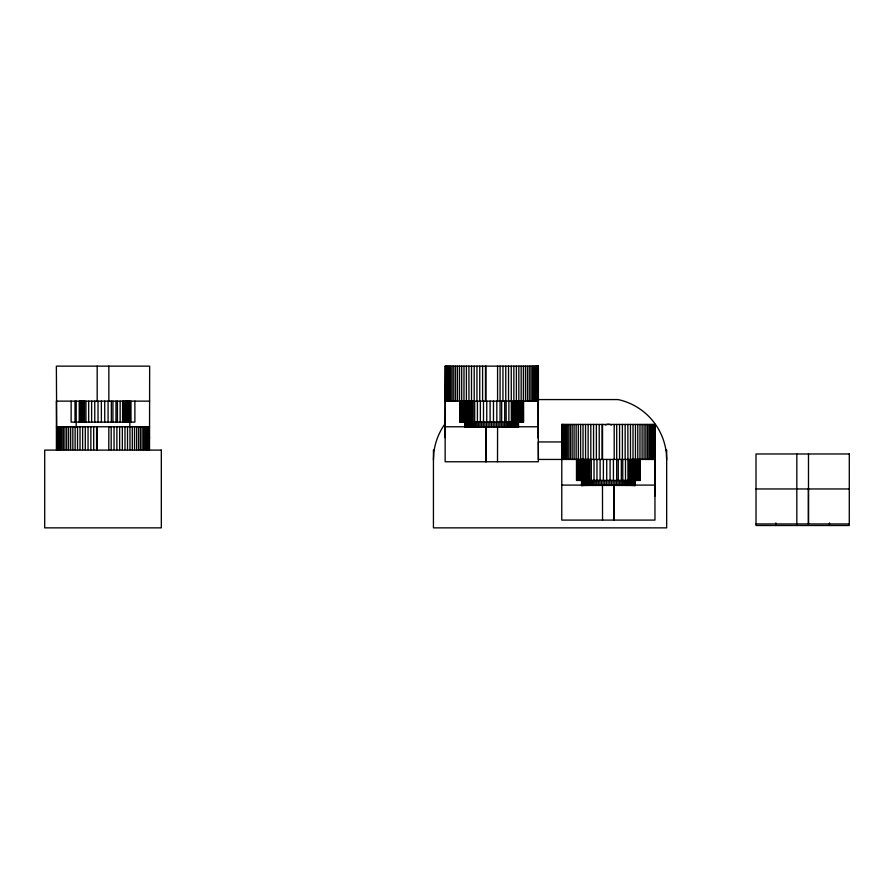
<?xml version="1.0" encoding="UTF-8"?>
<svg xmlns="http://www.w3.org/2000/svg" width="894" height="894" viewBox="0 0 894 894"><rect width="100%" height="100%" fill="white"/><g stroke="black" fill="none" stroke-linecap="round" stroke-linejoin="round"><path stroke-width="1.34" d="M518.498 422.124L518.531 401.127L518.498 427.298M635.12 480.436L635.142 459.438L635.12 485.61M129.317 422.124L129.373 401.127M518.107 401.127L518.051 427.298M518.375 401.127L518.33 427.298M634.729 459.438L634.673 485.61M634.986 459.438L634.952 485.61M433.434 459.829L433.825 452.867A61.652 61.652 0 0 1 445.402 423.331M445.1 366.138L538.389 366.138L538.389 401.127L445.123 401.127M537.562 399.573L618.089 399.573A61.652 61.652 0 0 1 666.287 452.867L666.678 459.829M149.656 401.127L56.378 401.127L56.423 449.66M561.723 424.449L655.011 424.449L655 495.98M56.4 426.784L149.611 426.784M445.145 426.784L538.344 426.784M56.78 437.669L56.367 366.138L149.656 366.138L149.522 449.66M148.907 437.669L149.633 437.669M445.1 437.669L445.525 366.138L445.413 401.127M537.64 437.669L538.378 437.669M561.801 441.949L538.311 441.949L538.4 459.438L655.011 459.438M434.305 450.107L433.434 450.107L433.434 527.862L666.678 527.862L666.678 450.107L665.806 450.107M561.756 485.096L654.967 485.096M756.022 488.962L849.3 488.962M756.045 523.951L849.244 523.951M829.476 522.912L829.476 525.504M808.489 453.973L808.489 523.951M808.422 488.962L808.422 523.951M796.822 453.973L796.822 523.951M775.836 522.912L775.836 525.504M654.944 424.449L654.967 520.084L561.756 520.084L561.834 424.449M654.598 424.449L654.598 459.438M654.106 424.449L654.106 459.438M653.447 424.449L653.447 459.438M652.598 424.449L652.598 459.438M651.581 424.449L651.581 459.438M650.396 424.449L650.396 459.438M649.044 424.449L649.044 459.438M647.535 424.449L647.535 459.438M645.859 424.449L645.859 459.438M644.049 424.449L644.049 459.438M642.093 424.449L642.093 459.438M640.16 459.438L640.238 480.436L576.496 480.436L576.496 459.438M639.992 424.449L639.959 480.436M639.623 459.438L639.623 480.436M639.176 459.438L639.176 480.436M638.595 459.438L638.595 480.436M637.903 459.438L637.903 480.436M637.78 424.449L637.78 459.438M637.087 459.438L637.087 480.436M636.36 459.438L636.36 480.436M636.282 459.438L636.17 480.436L636.103 459.438M635.455 424.449L635.455 459.438M634.36 459.438L634.293 485.61M633.801 459.438L633.801 485.61M633.332 459.438L633.22 485.61M633.008 424.449L633.008 459.438M632.661 459.438L632.661 480.436M632.539 459.438L632.539 485.61M631.756 459.438L631.756 485.61M631.041 459.438L631.041 480.436M630.885 480.436L630.885 485.61M630.471 424.449L630.471 459.438M630.091 459.438L630.091 480.436M629.924 480.436L629.924 485.61M628.884 459.438L628.884 485.61M627.856 424.449L627.957 480.436M627.756 480.436L627.756 485.61M626.56 480.436L626.56 485.61M625.498 459.438L625.498 480.436M625.286 480.436L625.286 485.61M625.152 424.449L625.152 459.438M623.945 480.436L623.945 485.61M622.772 459.438L622.772 480.436M622.392 424.449L622.392 459.438M622.537 480.436L622.537 485.61M621.33 459.438L621.33 480.436M621.084 480.436L621.084 485.61M619.564 424.449L619.564 459.438M619.576 480.436L619.576 485.61M618.279 459.438L618.279 480.436M618.022 480.436L618.022 485.61M616.704 424.449L616.692 480.436M616.435 480.436L616.435 485.61M614.815 480.436L614.815 485.61M614.2 424.449L614.2 459.438M614.2 485.096L614.2 520.084M614.133 485.096L614.133 520.084M613.429 459.438L613.429 480.436M613.161 480.436L613.161 485.61M611.496 480.436L611.496 485.61M610.088 459.438L610.088 480.436M609.82 480.436L609.82 485.61M608.132 480.436L608.132 485.61M606.724 459.438L606.724 480.436M606.445 480.436L606.445 485.61M604.769 480.436L604.769 485.61M603.383 459.438L603.383 480.436M603.115 480.436L603.115 485.61M602.534 424.449L602.534 459.438M602.478 485.096L602.534 520.084M602.109 424.449L602.109 459.438M601.472 480.436L601.472 485.61M600.12 459.438L600.12 480.436M599.852 480.436L599.852 485.61M599.215 424.449L599.215 459.438M598.276 480.436L598.276 485.61M596.98 459.438L596.98 480.436M596.734 480.436L596.734 485.61M596.365 424.449L596.365 459.438M595.236 480.436L595.236 485.61M594.029 459.438L594.029 480.436M593.795 480.436L593.795 485.61M593.56 424.449L593.56 459.438M592.409 480.436L592.409 485.61M591.303 459.438L591.303 480.436M591.09 480.436L591.09 485.61M590.811 424.449L590.811 459.438M589.839 459.438L589.839 485.61M588.844 459.438L588.844 480.436M588.654 459.438L588.654 485.61M588.129 424.449L588.129 459.438M587.548 459.438L587.548 485.61M586.688 459.438L586.688 480.436M586.531 459.438L586.531 485.61M585.536 424.449L585.592 485.61M584.877 459.438L584.877 480.436M584.754 459.438L584.754 485.61M583.994 459.438L583.994 485.61M583.346 459.438L583.346 485.61M583.022 424.449L583.022 459.438M582.787 459.438L582.787 485.61M582.329 459.438L582.329 485.61M581.972 459.438L581.972 485.61M581.726 459.438L581.726 485.61M581.547 459.438L581.547 485.61M581.212 459.438L581.212 480.436M580.832 459.438L580.832 480.436M580.619 424.449L580.575 480.436M580.418 459.438L580.374 480.436M579.413 459.438L579.413 480.436M578.63 459.438L578.63 480.436M578.317 424.449L578.317 459.438M577.971 459.438L577.971 480.436M577.423 459.438L577.423 480.436M577.01 459.438L577.01 480.436M576.708 459.438L576.708 480.436M576.138 424.449L576.138 459.438M574.082 424.449L574.082 459.438M572.16 424.449L572.16 459.438M570.383 424.449L570.383 459.438M568.763 424.449L568.763 459.438M567.288 424.449L567.288 459.438M565.98 424.449L565.98 459.438M564.84 424.449L564.84 459.438M563.879 424.449L563.879 459.438M563.086 424.449L563.086 459.438M562.471 424.449L562.471 459.438M562.035 424.449L562.035 459.438M538.277 366.138L538.344 461.773L445.145 461.773L445.167 366.138M538.076 366.138L538.076 437.669M537.976 366.138L537.976 401.127M537.484 366.138L537.484 401.127M536.825 366.138L536.825 401.127M535.987 366.138L535.987 401.127M534.97 366.138L534.97 401.127M533.774 366.138L533.774 401.127M532.422 366.138L532.422 401.127M530.913 366.138L530.913 401.127M529.237 366.138L529.237 401.127M527.426 366.138L527.426 401.127M525.471 366.138L525.471 401.127M523.538 401.127L523.627 422.124L459.874 422.124L459.874 401.127M523.381 366.138L523.336 422.124M523.001 401.127L523.001 422.124M522.554 401.127L522.554 422.124M521.973 401.127L521.973 422.124M521.28 401.127L521.28 422.124M521.157 366.138L521.157 401.127M520.464 401.127L520.464 422.124M519.671 401.127L519.738 422.124M519.548 401.127L519.492 422.124M519.202 401.127L519.202 422.124M518.833 366.138L518.833 401.127M517.749 401.127L517.671 427.298M517.179 401.127L517.179 427.298M516.71 401.127L516.598 427.298M516.397 366.138L516.397 401.127M516.039 401.127L516.039 422.124M515.916 401.127L515.916 427.298M515.134 401.127L515.134 427.298M514.419 401.127L514.419 422.124M514.262 422.124L514.262 427.298M513.86 366.138L513.86 401.127M513.48 401.127L513.48 422.124M513.312 422.124L513.312 427.298M512.262 401.127L512.262 427.298M511.234 366.138L511.334 422.124M511.133 422.124L511.133 427.298M509.938 422.124L509.938 427.298M508.876 401.127L508.876 422.124M508.664 422.124L508.664 427.298M508.53 366.138L508.53 401.127M507.323 422.124L507.323 427.298M506.16 401.127L506.16 422.124M505.926 422.124L505.926 427.298M505.769 366.138L505.769 401.127M504.708 401.127L504.708 422.124M504.462 422.124L504.462 427.298M502.942 366.138L502.942 401.127M502.953 422.124L502.953 427.298M501.657 401.127L501.657 422.124M501.4 422.124L501.4 427.298M500.081 366.138L500.07 422.124M499.813 422.124L499.813 427.298M498.193 422.124L498.193 427.298M497.578 366.138L497.578 401.127M497.578 426.784L497.511 461.773M496.818 401.127L496.818 422.124M496.539 422.124L496.539 427.298M494.874 422.124L494.874 427.298M493.477 401.127L493.477 422.124M493.197 422.124L493.197 427.298M491.51 422.124L491.51 427.298M490.102 401.127L490.102 422.124M489.834 422.124L489.834 427.298M488.158 422.124L488.158 427.298M486.761 401.127L486.761 422.124M486.492 422.124L486.492 427.298M485.911 366.138L485.911 401.127M485.911 426.784L485.911 461.773M485.855 426.784L485.855 461.773M485.487 366.138L485.487 401.127M484.85 422.124L484.85 427.298M483.498 401.127L483.498 422.124M483.241 422.124L483.241 427.298M482.604 366.138L482.604 401.127M481.654 422.124L481.654 427.298M480.357 401.127L480.357 422.124M480.112 422.124L480.112 427.298M479.743 366.138L479.743 401.127M478.625 422.124L478.625 427.298M477.407 401.127L477.407 422.124M477.172 422.124L477.172 427.298M476.938 366.138L476.938 401.127M475.787 422.124L475.787 427.298M474.68 401.127L474.68 422.124M474.468 422.124L474.468 427.298M474.189 366.138L474.189 401.127M473.217 401.127L473.217 427.298M472.222 401.127L472.222 422.124M472.032 401.127L472.032 427.298M471.507 366.138L471.507 401.127M470.926 401.127L470.926 427.298M470.065 401.127L470.065 422.124M469.909 401.127L469.909 427.298M468.914 366.138L468.97 427.298M468.266 401.127L468.266 422.124M468.132 401.127L468.132 427.298M467.383 401.127L467.383 427.298M466.724 401.127L466.724 427.298M466.4 366.138L466.4 401.127M466.165 401.127L466.165 427.298M465.707 401.127L465.707 427.298M465.361 401.127L465.361 427.298M465.103 401.127L465.103 427.298M464.958 401.127L464.925 427.298M464.209 401.127L464.209 422.124M463.997 366.138L463.952 422.124M463.762 401.127L463.796 422.124M463.684 401.127L463.684 422.124M462.79 401.127L462.79 422.124M462.008 401.127L462.008 422.124M461.695 366.138L461.695 401.127M461.349 401.127L461.349 422.124M460.801 401.127L460.801 422.124M460.388 401.127L460.388 422.124M460.086 401.127L460.086 422.124M459.516 366.138L459.516 401.127M457.46 366.138L457.46 401.127M455.538 366.138L455.538 401.127M453.761 366.138L453.761 401.127M452.14 366.138L452.14 401.127M450.665 366.138L450.665 401.127M449.358 366.138L449.358 401.127M448.218 366.138L448.218 401.127M447.257 366.138L447.257 401.127M446.464 366.138L446.464 401.127M445.849 366.138L445.849 401.127M149.22 426.784L149.22 449.66M148.717 426.784L148.717 449.66M148.046 426.784L148.046 449.66M147.197 426.784L147.197 449.66M146.169 426.784L146.169 449.66M144.973 426.784L144.973 449.66M143.61 426.784L143.61 449.66M142.09 426.784L142.09 449.66M140.403 426.784L140.403 449.66M138.581 426.784L138.581 449.66M136.614 426.784L136.614 449.66M134.882 401.127L134.882 422.124L71.14 422.124L71.14 401.127M134.525 426.784L134.525 449.66M132.301 426.784L132.301 449.66M130.993 401.127L130.993 422.124M129.965 426.784L129.965 449.66M129.831 401.127L129.831 427.298M129.004 401.127L129.004 422.124M128.445 401.127L128.445 422.124M127.976 401.127L127.976 422.124M127.518 426.784L127.518 449.66M127.306 401.127L127.183 422.124M126.4 401.127L126.4 422.124M125.685 401.127L125.685 422.124M124.981 426.784L124.981 449.66M124.735 401.127L124.735 422.124M123.528 401.127L123.528 422.124M122.601 401.127L122.601 422.124M122.344 426.784L122.344 449.66M120.142 401.127L120.142 422.124M119.64 426.784L119.64 449.66M117.416 401.127L117.416 422.124M116.879 426.784L116.879 449.66M115.974 401.127L115.974 422.124M114.052 426.784L114.052 449.66M112.923 401.127L112.923 422.124M111.337 401.127L111.337 422.124M111.18 426.784L111.18 449.66M108.844 366.138L108.844 401.127M108.844 426.784L108.777 449.66M108.073 401.127L108.073 422.124M104.732 401.127L104.732 422.124M101.368 401.127L101.368 422.124M98.027 401.127L98.027 422.124M97.178 366.138L97.178 401.127M97.178 426.784L97.178 449.66M97.111 426.784L97.111 449.66M96.597 426.784L96.597 449.66M94.764 401.127L94.764 422.124M93.702 426.784L93.702 449.66M91.624 401.127L91.624 422.124M90.853 426.784L90.853 449.66M88.674 401.127L88.674 422.124M88.048 426.784L88.048 449.66M85.947 401.127L85.947 422.124M85.299 426.784L85.299 449.66M84.483 401.127L84.483 422.124M83.488 401.127L83.488 422.124M83.298 401.127L83.298 422.124M82.628 426.784L82.628 449.66M82.192 401.127L82.192 422.124M81.332 401.127L81.332 422.124M81.175 401.127L81.175 422.124M80.236 401.127L80.236 422.124M80.035 426.784L80.035 449.66M79.521 401.127L79.521 422.124M79.398 401.127L79.398 422.124M77.532 426.784L77.532 449.66M76.191 401.127L76.191 427.298M75.018 401.127L75.018 422.124M75.13 426.784L75.13 449.66M72.839 426.784L72.839 449.66M70.66 426.784L70.66 449.66M68.614 426.784L68.614 449.66M66.704 426.784L66.704 449.66M64.938 426.784L64.938 449.66M63.318 426.784L63.318 449.66M61.854 426.784L61.854 449.66M60.557 426.784L60.557 449.66M59.429 426.784L59.429 449.66M58.468 426.784L58.468 449.66M57.685 426.784L57.685 449.66M57.082 426.784L57.082 449.66M56.657 426.784L56.657 449.66M605.283 425.052A6.414 6.414 0 0 1 611.462 425.052M161.322 450.107L44.7 450.107L44.7 527.862L161.322 527.862L161.322 450.107M849.3 453.973L756.011 453.973L756.022 525.504L849.278 525.504L849.3 453.973"/></g></svg>
